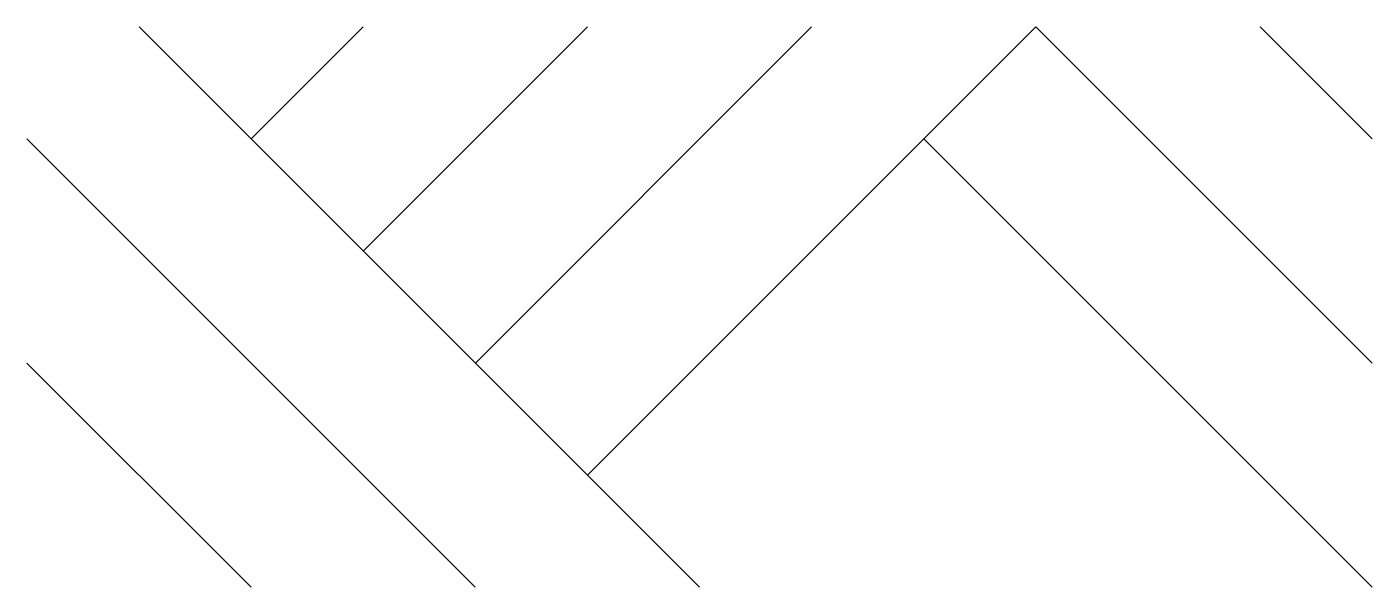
# Model space of a CAD drawing. Extents: x 0 to 300, y -125 to 0.
import ezdxf

# ---------------------------------------------------------------- set-up
doc = ezdxf.new("R2010")
doc.units = 0
doc.header["$LTSCALE"] = 50
doc.header["$MEASUREMENT"] = 0
doc.layers.get('0').update_dxf_attribs({"linetype": 'CONTINUOUS'})

msp = doc.modelspace()

# ---------------------------------------------------------------- linework, layer by layer
for p, q in [((175.01, 0), (100.01, -75)), ((225.01, 0), (125.01, -100)), ((225.01, 0), (300, -74.99)), ((275.01, 0), (300, -24.99)), ((25.01, 0), (150, -124.99)), ((75.01, 0), (50.01, -25)), ((125.01, 0), (75.01, -50)), ((0, -24.99), (100, -124.99)), ((200.01, -25), (300, -124.99)), ((0, -74.99), (50, -124.99))]:
    msp.add_line(p, q)

doc.saveas('drawing.dxf')
